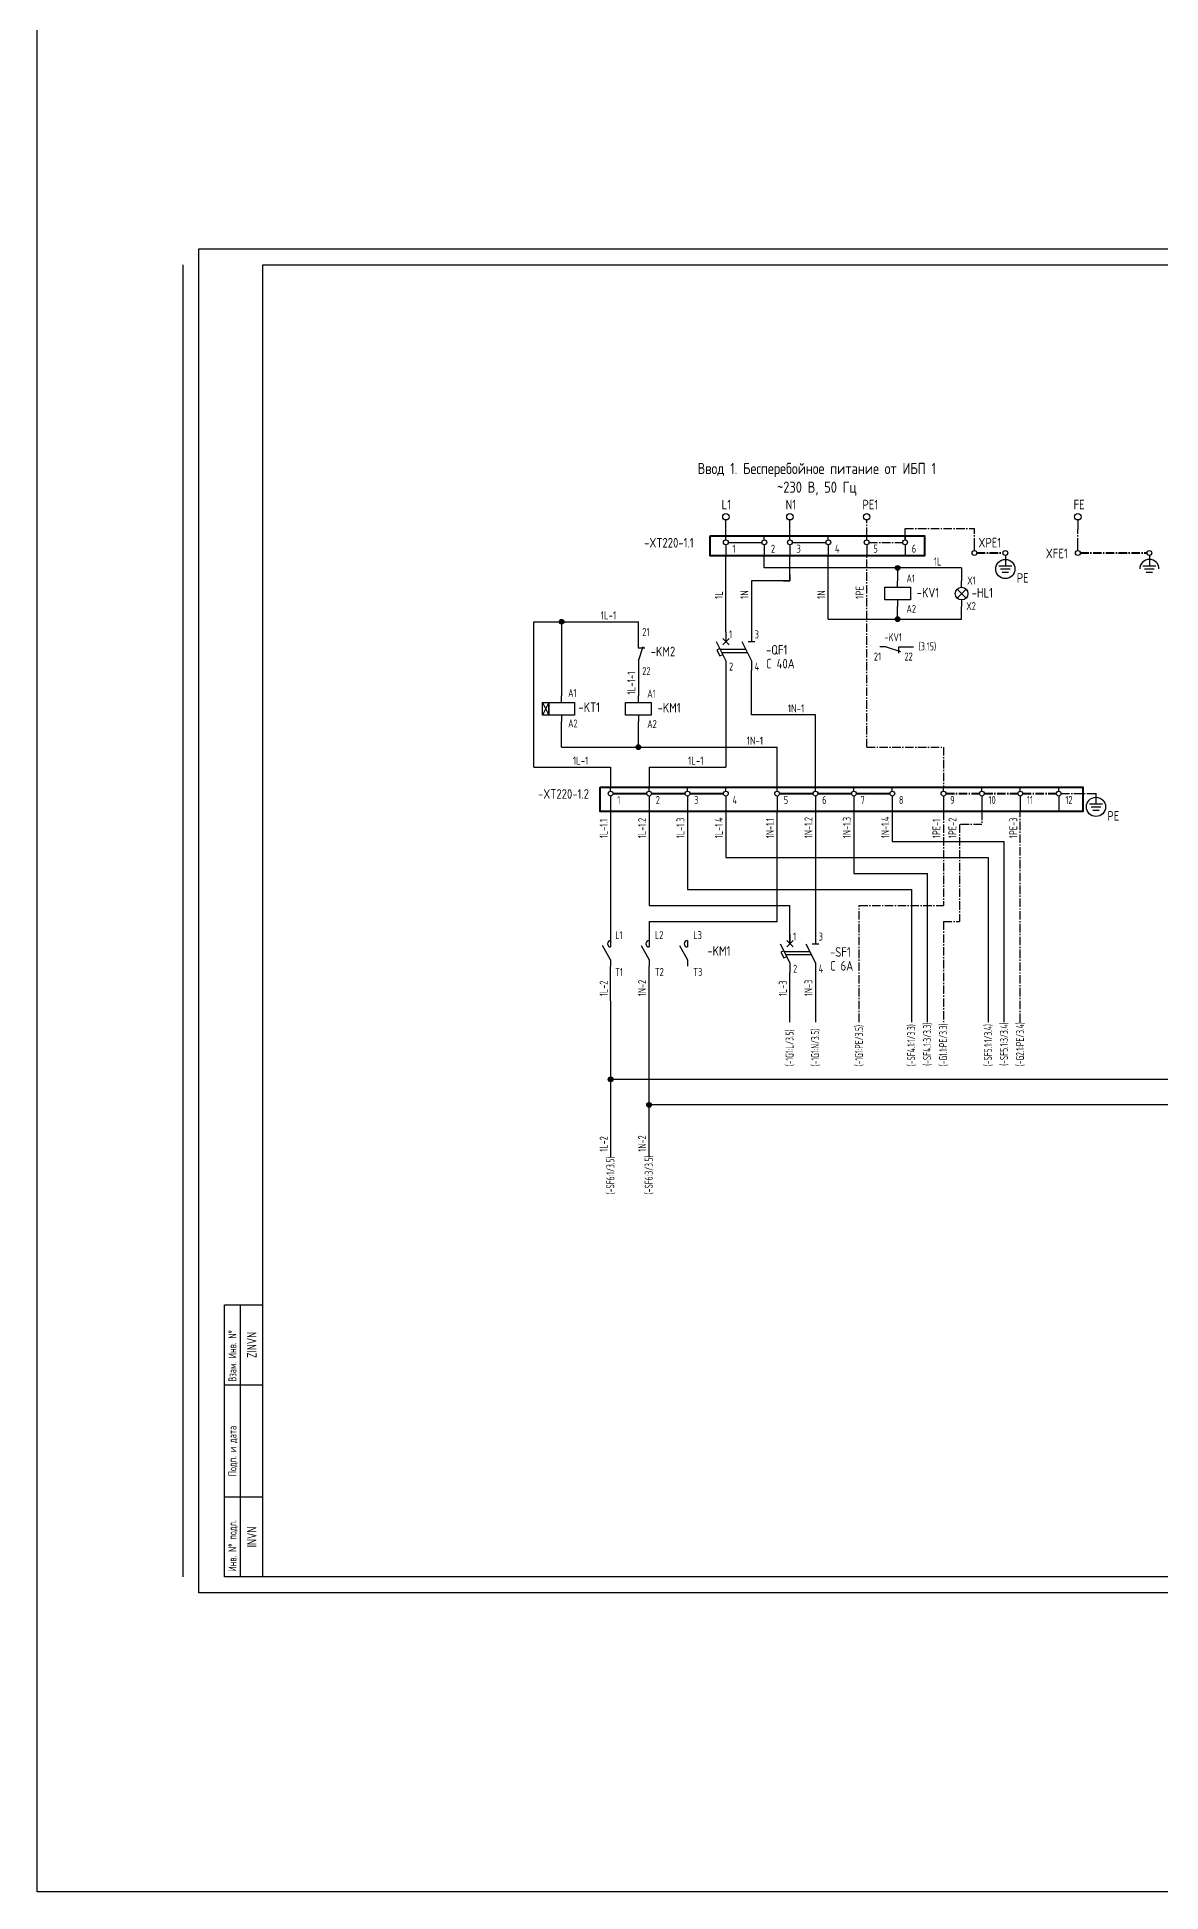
# Model space of a CAD drawing. Header units: millimetres. Extents: x 1235 to 19908, y 833 to 4314.
# Drawn here: x 1235 to 1587, y 1373 to 1953 of the extents above; entities that cross this region are included whole.
import ezdxf
from ezdxf.enums import TextEntityAlignment as Align

# ---------------------------------------------------------------- set-up
doc = ezdxf.new("R2010")
doc.units = ezdxf.units.MM
doc.set_wipeout_variables(frame=1)
doc.linetypes.add('EPL_DASHLONGDOT', pattern=[1, 0.66, -0.12, 0.1, -0.12])
doc.layers.add('EPLAN108', color=5, linetype='Continuous', lineweight=30)
doc.layers.add('КИА_МАРКИРОВКА', color=2, linetype='Continuous')
doc.layers.add('КИА_НАКЛЕЙКИ', color=1, linetype='Continuous')
doc.styles.add('GOST 2.304 type A', font='')
doc.styles.add('GOST-A 3-1', font='', dxfattribs={"height": 3})
doc.styles.add('GOSTA-2.5-1', font='', dxfattribs={"width": 0.9, "height": 2.5})
doc.styles.add('ROMANS0-70', font='romans.shx', dxfattribs={"width": 0.7})
doc.styles.get('GOST 2.304 type A').set_extended_font_data('GOST 2.304 type A')
doc.styles.get('GOST-A 3-1').set_extended_font_data('GOST type A')
doc.styles.get('GOSTA-2.5-1').set_extended_font_data('GOST Type AU')

# ---------------------------------------------------------------- blocks, each defined once
blk = doc.blocks.new('A$C5C8D51D3')
at = {"lineweight": 25}
for p, q in [((4, 6), (4, 8)), ((4, 2), (4, 0))]:
    blk.add_line(p, q, dxfattribs=at)
blk.add_lwpolyline([(0, 6), (8, 6), (8, 2), (0, 2)], close=True, dxfattribs=at)
blk = doc.blocks.new('A$C1AB80E3A')
at = {"color": 0, "lineweight": 25}
for p, q in [((1.98, 5.98), (1.98, 8)), ((0.58, 2.6), (3.38, 5.4)), ((0.58, 5.4), (3.38, 2.6)), ((1.98, 2.02), (1.98, 0))]:
    blk.add_line(p, q, dxfattribs=at)
blk.add_circle((1.98, 4), 1.98, dxfattribs=at)
blk = doc.blocks.new('A$C2EC3666A')
h = blk.add_hatch(color=7)
h.dxf.hatch_style = 1
edge = h.paths.add_edge_path()
edge.add_arc((0, 0), 0.75, 0, 360)
at = {"color": 0}
blk.add_circle((0, 0), 0.75, dxfattribs=at)
blk = doc.blocks.new('A$C23632394')
at = {"lineweight": 25}
for p, q in [((2, 6), (0, 2)), ((0, 6), (2, 2)), ((6, 6), (6, 8)), ((6, 2), (6, 0))]:
    blk.add_line(p, q, dxfattribs=at)
for points in [[(0, 6), (2, 6), (2, 2), (0, 2)], [(2, 6), (10, 6), (10, 2), (2, 2)]]:
    blk.add_lwpolyline(points, close=True, dxfattribs=at)
blk = doc.blocks.new('A$C5C167954')
at = {"color": 0}
for p, q in [((0.75, 2.75), (0.75, 4)), ((0.75, 1.25), (0.75, 0))]:
    blk.add_line(p, q, dxfattribs=at)
blk.add_wipeout([(0.75, 2.75), (0.81, 2.75), (0.86, 2.74), (0.92, 2.73), (0.97, 2.72), (1.01, 2.7), (1.04, 2.69), (1.09, 2.67), (1.13, 2.65), (1.21, 2.6), (1.26, 2.55), (1.31, 2.5), (1.38, 2.41), (1.41, 2.35), (1.43, 2.31), (1.46, 2.23), (1.48, 2.18), (1.5, 2.08), (1.5, 2), (1.5, 1.94), (1.49, 1.87), (1.47, 1.8), (1.45, 1.73), (1.43, 1.69), (1.41, 1.64), (1.38, 1.59), (1.34, 1.54), (1.32, 1.51), (1.29, 1.48), (1.25, 1.44), (1.2, 1.4), (1.16, 1.37), (1.11, 1.34), (1.05, 1.31), (0.98, 1.28), (0.91, 1.27), (0.83, 1.25), (0.8, 1.25), (0.75, 1.25), (0.69, 1.25), (0.57, 1.27), (0.5, 1.29), (0.43, 1.32), (0.36, 1.36), (0.28, 1.42), (0.24, 1.45), (0.18, 1.51), (0.13, 1.57), (0.09, 1.64), (0.07, 1.69), (0.04, 1.75), (0.03, 1.79), (0.02, 1.84), (0.01, 1.9), (0, 1.96), (0, 2.02), (0, 2.08), (0.01, 2.13), (0.03, 2.2), (0.04, 2.25), (0.06, 2.3), (0.1, 2.37), (0.13, 2.42), (0.18, 2.49), (0.23, 2.55), (0.29, 2.6), (0.34, 2.63), (0.39, 2.66), (0.44, 2.68), (0.49, 2.7), (0.54, 2.72), (0.62, 2.74), (0.71, 2.75)], dxfattribs=at)
blk.add_circle((0.75, 2), 0.75, dxfattribs=at)
blk = doc.blocks.new('A$C2D160E4F')
at = {"color": 0}
for p, q in [((1, 6.31), (5, 6.31)), ((3, 9.56), (3, 8.31)), ((3, 8.31), (3, 6.31)), ((1.5, 5.31), (4.5, 5.31)), ((2, 4.31), (4, 4.31))]:
    blk.add_line(p, q, dxfattribs=at)
blk.add_circle((3, 5.31), 3, dxfattribs=at)
at = {"style": 'GOST-A 3-1'}
blk.add_text('PE', height=3, dxfattribs=at).set_placement((6.57, 1))
blk = doc.blocks.new('A$C14F311A8')
at = {"color": 30, "lineweight": 40, "ltscale": 4}
for p, q in [((4.03, 9.47), (14.53, 9.47)), ((16.03, 9.47), (26.53, 9.47)), ((28.03, 9.47), (38.53, 9.47))]:
    blk.add_line(p, q, dxfattribs=at)
at = {"color": 5, "lineweight": 40, "ltscale": 8}
for p, q in [((56.03, 9.47), (66.53, 9.47)), ((68.03, 9.47), (78.53, 9.47)), ((80.03, 9.47), (90.53, 9.47))]:
    blk.add_line(p, q, dxfattribs=at)
at = {"color": 3, "linetype": 'EPL_DASHLONGDOT', "lineweight": 40, "ltscale": 4}
blk.add_line((108.03, 9.47), (118.53, 9.47), dxfattribs=at)
at = {"color": 3, "linetype": 'EPL_DASHLONGDOT', "lineweight": 25, "ltscale": 4}
blk.add_line((144.02, 9.55), (154.92, 9.55), dxfattribs=at)
at = {"color": 0}
blk.add_blockref('A$C2D160E4F', (151.92, 0), dxfattribs=at)
for p in [(2.53, 7.47), (14.53, 7.47), (26.53, 7.47), (38.53, 7.47), (54.53, 7.47), (66.53, 7.47), (78.53, 7.47), (90.53, 7.47), (106.53, 7.47), (118.53, 7.47)]:
    blk.add_blockref('A$C5C167954', p, dxfattribs=at)
for p, q in [((3.28, 7.47), (3.28, 3.84)), ((15.28, 7.47), (15.28, 3.84)), ((27.28, 7.47), (27.28, 3.84)), ((39.28, 7.47), (39.28, 3.84)), ((55.28, 7.47), (55.28, 3.84)), ((67.28, 7.47), (67.28, 3.84)), ((79.28, 7.47), (79.28, 3.84)), ((91.28, 7.47), (91.28, 3.84)), ((107.28, 7.47), (107.28, 3.84)), ((119.28, 7.47), (119.28, 3.84))]:
    blk.add_line(p, q, dxfattribs=at)
at = {"color": 3, "linetype": 'EPL_DASHLONGDOT', "lineweight": 40, "ltscale": 4}
blk.add_line((120.03, 9.47), (130.53, 9.47), dxfattribs=at)
at = {"color": 0, "lineweight": 40}
blk.add_lwpolyline([(0, 11.47), (150.85, 11.47), (150.85, 3.84), (0, 3.84)], close=True, dxfattribs=at)
at = {"style": 'GOSTA-2.5-1', "width": 0.9}
for s, p in [('1', (5.37, 6.23)), ('2', (17.37, 6.23)), ('3', (29.37, 6.23)), ('4', (41.37, 6.23)), ('5', (57.37, 6.23)), ('6', (69.37, 6.23)), ('7', (81.37, 6.23)), ('8', (93.37, 6.23)), ('9', (109.37, 6.23)), ('10', (121.37, 6.23))]:
    blk.add_text(s, height=2.5, dxfattribs=at).set_placement(p)
at = {"color": 0}
blk.add_blockref('A$C5C167954', (130.53, 7.47), dxfattribs=at)
blk.add_line((131.28, 7.47), (131.28, 3.84), dxfattribs=at)
at = {"color": 3, "linetype": 'EPL_DASHLONGDOT', "lineweight": 40, "ltscale": 4}
blk.add_line((132.03, 9.47), (142.53, 9.47), dxfattribs=at)
at = {"style": 'GOSTA-2.5-1', "width": 0.9}
blk.add_text('11', height=2.5, dxfattribs=at).set_placement((133.37, 6.23))
at = {"color": 0}
blk.add_blockref('A$C5C167954', (142.53, 7.47), dxfattribs=at)
blk.add_line((143.28, 7.47), (143.28, 3.84), dxfattribs=at)
at = {"style": 'GOSTA-2.5-1', "width": 0.9}
blk.add_text('12', height=2.5, dxfattribs=at).set_placement((145.37, 6.23))
blk = doc.blocks.new('A$C11D95457')
at = {"lineweight": 25, "ltscale": 4}
for p, q in [((3, 12), (3, 9)), ((11, 12), (11, 9)), ((0, 9), (3, 3)), ((9.25, 6.5), (1.25, 6.5)), ((2, 10), (4, 8)), ((4, 10), (2, 8)), ((8, 9), (11, 3)), ((9.75, 5.5), (1.75, 5.5)), ((3, 3), (3, 0)), ((11, 3), (11, 0))]:
    blk.add_line(p, q, dxfattribs=at)
at = {"lineweight": 25}
blk.add_line((10, 9), (12, 9), dxfattribs=at)
at = {"lineweight": 25, "ltscale": 4}
blk.add_lwpolyline([(1.11, 4.55), (2, 5), (1.11, 6.79), (0.21, 6.34)], close=True, dxfattribs=at)
blk = doc.blocks.new('A$C3D920043')
at = {"lineweight": 25}
for p, q in [((2, 2), (0, 2)), ((2, 2), (6.5, 0.5)), ((6, 0), (6, 2)), ((6, 2), (8, 2))]:
    blk.add_line(p, q, dxfattribs=at)

msp = doc.modelspace()

# ---------------------------------------------------------------- linework, layer by layer
for p, q in [((1286, 1886.39), (1880, 1886.39)), ((1286, 1466.39), (1286, 1886.39)), ((1281, 1881.39), (1281, 1471.39)), ((1306, 1881.39), (1875, 1881.39)), ((1306, 1471.39), (1306, 1881.39)), ((1294, 1471.39), (1294, 1556.39)), ((1294, 1556.39), (1306, 1556.39)), ((1299, 1471.39), (1299, 1556.39)), ((1294, 1531.39), (1306, 1531.39)), ((1294, 1496.39), (1306, 1496.39)), ((1299, 1496.39), (1306, 1496.39)), ((1306, 1471.39), (1294, 1471.39)), ((1875, 1471.39), (1306, 1471.39)), ((1880, 1466.39), (1286, 1466.39))]:
    msp.add_line(p, q)
at = {"color": 30, "lineweight": 25, "ltscale": 4}
for p, q in [((1450.65, 1796.69), (1450.65, 1801.69)), ((1451.4, 1794.69), (1461.9, 1794.69)), ((1450.65, 1766.69), (1450.65, 1790.52)), ((1462.65, 1786.69), (1462.65, 1790.52)), ((1524.31, 1786.69), (1462.65, 1786.69)), ((1504.31, 1786.69), (1504.31, 1782.69)), ((1524.31, 1786.69), (1524.31, 1782.69)), ((1390.65, 1769.87), (1423.31, 1769.87)), ((1390.65, 1724.46), (1390.65, 1769.87)), ((1399.31, 1769.87), (1399.31, 1746.69)), ((1423.31, 1763.62), (1423.31, 1769.87)), ((1423.31, 1755.62), (1423.31, 1746.69)), ((1450.65, 1754.69), (1450.65, 1724.46)), ((1390.65, 1724.46), (1414.65, 1724.46)), ((1426.65, 1724.46), (1450.65, 1724.46)), ((1426.65, 1724.46), (1426.65, 1718.18)), ((1414.65, 1710.55), (1414.65, 1670.26)), ((1450.65, 1696.2), (1532.65, 1696.2)), ((1532.65, 1696.2), (1532.65, 1644.8)), ((1426.65, 1681.2), (1470.65, 1681.2)), ((1438.65, 1686.2), (1508.65, 1686.2)), ((1470.65, 1669.26), (1470.65, 1681.2)), ((1508.65, 1686.2), (1508.65, 1644.8)), ((1414.65, 1651.42), (1414.65, 1662.26)), ((1470.65, 1644.8), (1470.65, 1660.26)), ((1414.65, 1651.42), (1414.65, 1602.57)), ((1659.32, 1626.89), (1414.65, 1626.89))]:
    msp.add_line(p, q, dxfattribs=at)
at = {"color": 5, "lineweight": 25, "ltscale": 8}
for p, q in [((1470.65, 1796.69), (1470.65, 1801.69)), ((1471.4, 1794.69), (1481.9, 1794.69)), ((1470.65, 1782.69), (1470.65, 1790.52)), ((1482.65, 1770.69), (1482.65, 1790.52)), ((1470.65, 1782.69), (1458.65, 1782.69)), ((1458.65, 1782.69), (1458.65, 1766.69)), ((1468.65, 1782.69), (1470.65, 1782.69)), ((1470.65, 1784.69), (1470.65, 1782.69)), ((1504.31, 1770.69), (1504.31, 1774.69)), ((1524.31, 1770.69), (1524.31, 1774.69)), ((1482.65, 1770.69), (1524.31, 1770.69)), ((1458.65, 1740.79), (1458.65, 1754.69)), ((1478.65, 1740.79), (1458.65, 1740.79)), ((1399.31, 1730.69), (1399.31, 1738.69)), ((1423.31, 1730.69), (1423.31, 1738.69)), ((1399.31, 1730.69), (1423.31, 1730.69)), ((1425.31, 1730.69), (1466.65, 1730.69)), ((1466.65, 1676.2), (1466.65, 1710.55)), ((1478.65, 1710.55), (1478.65, 1671.44)), ((1502.65, 1701.2), (1537.65, 1701.2)), ((1537.65, 1644.8), (1537.65, 1701.2)), ((1490.65, 1691.2), (1513.65, 1691.2)), ((1513.65, 1644.8), (1513.65, 1691.2)), ((1426.65, 1676.2), (1466.65, 1676.2)), ((1426.65, 1676.2), (1426.65, 1670.26)), ((1426.65, 1602.57), (1426.65, 1662.26)), ((1478.65, 1660.26), (1478.65, 1644.8)), ((1671.32, 1619.01), (1426.65, 1618.88))]:
    msp.add_line(p, q, dxfattribs=at)
at = {"color": 3, "linetype": 'EPL_DASHLONGDOT', "lineweight": 25, "ltscale": 4}
for p, q in [((1494.65, 1796.69), (1494.65, 1801.69)), ((1506.65, 1796.69), (1506.65, 1799.02)), ((1506.65, 1799.02), (1528.32, 1799.02)), ((1528.32, 1793.37), (1528.32, 1799.02)), ((1495.4, 1794.69), (1505.9, 1794.69)), ((1494.65, 1730.69), (1494.65, 1790.52)), ((1494.65, 1730.69), (1518.65, 1730.69)), ((1518.65, 1730.69), (1518.65, 1718.18)), ((1518.65, 1710.55), (1518.65, 1681.2)), ((1492.33, 1644.8), (1492.33, 1681.2)), ((1492.33, 1681.2), (1518.65, 1681.2)), ((1518.65, 1676.2), (1523.65, 1676.2)), ((1518.65, 1676.2), (1518.65, 1644.8))]:
    msp.add_line(p, q, dxfattribs=at)
at = {"color": 7, "linetype": 'Continuous', "lineweight": 25, "ltscale": 4}
msp.add_line((1560.63, 1801.69), (1560.63, 1798.69), dxfattribs=at)
at = {"color": 6, "linetype": 'EPL_DASHLONGDOT', "lineweight": 25, "ltscale": 4}
msp.add_line((1560.63, 1793.37), (1560.63, 1798.69), dxfattribs=at)
at = {"color": 0}
for p, q in [((1450.65, 1795.44), (1450.65, 1796.69)), ((1450.65, 1793.94), (1450.65, 1790.52)), ((1462.65, 1795.44), (1462.65, 1796.69)), ((1462.65, 1793.94), (1462.65, 1790.52)), ((1470.65, 1795.44), (1470.65, 1796.69)), ((1470.65, 1796.69), (1498.35, 1796.69)), ((1470.65, 1793.94), (1470.65, 1790.52)), ((1482.65, 1795.44), (1482.65, 1796.69)), ((1482.65, 1793.94), (1482.65, 1790.52)), ((1494.65, 1795.44), (1494.65, 1796.69)), ((1494.65, 1793.94), (1494.65, 1790.52)), ((1506.65, 1795.44), (1506.65, 1796.69)), ((1506.65, 1796.69), (1506.65, 1795.44)), ((1506.65, 1793.94), (1506.65, 1790.52)), ((1528.32, 1792.12), (1528.32, 1793.37)), ((1560.63, 1792.12), (1560.63, 1793.37)), ((1580.98, 1787.37), (1584.98, 1787.37)), ((1581.48, 1786.37), (1584.48, 1786.37)), ((1581.98, 1785.37), (1583.98, 1785.37)), ((1582.98, 1790.62), (1582.98, 1789.37)), ((1582.98, 1789.37), (1582.98, 1787.37)), ((1414.65, 1670.26), (1414.65, 1668.26)), ((1426.65, 1670.26), (1426.65, 1668.26)), ((1438.64, 1670.26), (1438.64, 1668.26)), ((1414.65, 1664.26), (1412.15, 1668.76)), ((1414.65, 1664.26), (1414.65, 1662.26)), ((1424.15, 1668.76), (1426.65, 1664.26)), ((1426.65, 1664.26), (1426.65, 1662.26)), ((1436.14, 1668.76), (1438.65, 1664.26)), ((1438.65, 1664.26), (1438.65, 1662.26))]:
    msp.add_line(p, q, dxfattribs=at)
at = {"color": 3, "linetype": 'EPL_DASHLONGDOT', "lineweight": 40, "ltscale": 4}
msp.add_line((1529.07, 1791.37), (1537.23, 1791.37), dxfattribs=at)
at = {"color": 6, "linetype": 'EPL_DASHLONGDOT', "lineweight": 40, "ltscale": 4}
msp.add_line((1561.38, 1791.37), (1582.23, 1791.37), dxfattribs=at)
at = {"lineweight": 25}
for p, q in [((1500.74, 1762.04), (1498.75, 1762.04)), ((1500.74, 1762.04), (1505.24, 1760.54)), ((1504.74, 1760.04), (1504.74, 1762.04)), ((1504.74, 1762.04), (1506.74, 1762.04)), ((1506.74, 1762.04), (1509.26, 1762.04))]:
    msp.add_line(p, q, dxfattribs=at)
at = {"color": 5, "linetype": 'Continuous', "lineweight": 25, "ltscale": 8}
msp.add_line((1421.31, 1730.69), (1425.31, 1730.69), dxfattribs=at)
at = {"color": 0, "lineweight": 40}
msp.add_lwpolyline([(1445.74, 1796.69), (1512.74, 1796.69), (1512.74, 1790.52), (1445.74, 1790.52)], close=True, dxfattribs=at)
at = {"color": 7, "linetype": 'Continuous', "lineweight": 25, "ltscale": 4}
for centre in [(1450.65, 1802.69), (1470.65, 1802.69), (1494.65, 1802.69), (1560.63, 1802.69)]:
    msp.add_circle(centre, 1, dxfattribs=at)
at = {"color": 0}
for centre in [(1450.65, 1794.69), (1462.65, 1794.69), (1470.65, 1794.69), (1482.65, 1794.69), (1494.65, 1794.69), (1506.65, 1794.69), (1528.32, 1791.37), (1537.98, 1791.37), (1560.63, 1791.37), (1582.98, 1791.37)]:
    msp.add_circle(centre, 0.75, dxfattribs=at)
for centre, radius, start, end in [((1582.98, 1786.37), 3, 0, 180), ((1414.65, 1669.26), 1, 90, 270), ((1426.65, 1669.26), 1, 90, 270), ((1438.64, 1669.26), 1, 90, 270)]:
    msp.add_arc(centre, radius, start, end, dxfattribs=at)

# ---------------------------------------------------------------- block references
for name, p in [('A$C2EC3666A', (1504.31, 1786.69)), ('A$C2D160E4F', (1534.98, 1781.06)), ('A$C5C8D51D3', (1500.31, 1774.69)), ('A$C1AB80E3A', (1522.33, 1774.69)), ('A$C2EC3666A', (1399.31, 1769.87)), ('A$C2EC3666A', (1504.31, 1770.69)), ('A$C11D95457', (1447.65, 1754.69)), ('A$C23632394', (1393.31, 1738.69)), ('A$C5C8D51D3', (1419.31, 1738.69)), ('A$C2EC3666A', (1423.31, 1730.69)), ('A$C11D95457', (1467.65, 1660.26)), ('A$C2EC3666A', (1414.65, 1626.89)), ('A$C2EC3666A', (1426.65, 1618.89))]:
    msp.add_blockref(name, p, dxfattribs=at)
at = {"rotation": 90}
msp.add_blockref('A$C3D920043', (1425.31, 1755.62), dxfattribs=at)

# ---------------------------------------------------------------- texts
at = {"style": 'GOST-A 3-1'}
for s, p in [('L1', (1449.33, 1805)), ('N1', (1469.33, 1805)), ('PE1', (1493.33, 1805)), ('FE', (1559.31, 1805))]:
    msp.add_text(s, height=3, dxfattribs=at).set_placement(p)
at = {"style": 'GOSTA-2.5-1'}
for s, width, p in [('1', 0.9, (1452.74, 1791.45)), ('2', 0.9, (1464.74, 1791.45)), ('3', 0.9, (1472.74, 1791.45)), ('4', 0.9, (1484.74, 1791.45)), ('5', 0.9, (1496.74, 1791.45)), ('6', 0.9, (1508.74, 1791.45)), ('1L', 0.9, (1515.68, 1787.45)), ('A1', 0.9, (1507.09, 1782.16)), ('X1', 0.9, (1526.06, 1781.5)), ('A2', 0.9, (1507.09, 1772.67)), ('X2', 0.9, (1525.77, 1773.53)), ('21', 0.9, (1424.53, 1765.43)), ('1', 0.9, (1451.65, 1764.69)), ('3', 0.9, (1459.65, 1764.69)), ('-KV1', 0.9, (1500.21, 1763.8)), ('(3.15)', 0.8, (1510.86, 1760.95)), ('2', 0.9, (1451.65, 1754.64)), ('4', 0.9, (1459.65, 1754.64)), ('21', 0.9, (1496.91, 1757.77)), ('22', 0.9, (1506.47, 1757.77)), ('22', 0.9, (1424.53, 1753.19)), ('A1', 0.9, (1401.36, 1746.35)), ('A1', 0.9, (1426.09, 1746.16)), ('A2', 0.9, (1401.36, 1736.85)), ('A2', 0.9, (1426.09, 1736.67)), ('L1', 0.9, (1416.08, 1670.7)), ('L2', 0.9, (1428.48, 1670.7)), ('L3', 0.9, (1440.48, 1670.7)), ('1', 0.9, (1471.65, 1670.26)), ('3', 0.9, (1479.65, 1670.26)), ('T1', 0.9, (1416.08, 1659.18)), ('T2', 0.9, (1428.48, 1659.18)), ('T3', 0.9, (1440.48, 1659.18)), ('2', 0.9, (1471.65, 1660.21)), ('4', 0.9, (1479.65, 1660.21))]:
    msp.add_text(s, height=2.5, dxfattribs=dict(at, width=width)).set_placement(p)
at = {"color": 7, "style": 'GOST-A 3-1'}
for s, p in [('C 40A', (1463.23, 1755.29)), ('C 6A', (1483.23, 1660.86))]:
    msp.add_text(s, height=3, dxfattribs=at).set_placement(p)
at = {"style": 'GOSTA-2.5-1', "width": 0.7}
for s, p in [('(-1G1:L/3.5)', (1471.79, 1630.97)), ('(-1G1:N/3.5)', (1479.79, 1630.97)), ('(-1G1:PE/3.5)', (1493.47, 1630.97)), ('(-SF4.1:1/3.3)', (1509.79, 1630.97)), ('(-SF4.1:3/3.3)', (1514.79, 1631.12)), ('(-G1.1:PE/3.3)', (1519.79, 1630.97)), ('(-SF5.1:1/3.4)', (1533.79, 1630.97)), ('(-SF5.1:3/3.4)', (1538.79, 1631.12)), ('(-G2.1:PE/3.4)', (1543.79, 1630.97)), ('(-SF6:1/3.5)', (1415.79, 1590.97)), ('(-SF6:3/3.5)', (1427.79, 1590.97))]:
    msp.add_text(s, height=2.5, rotation=90, dxfattribs=at).set_placement(p)
at = {"style": 'ROMANS0-70', "width": 0.7}
for s, p in [('Взам. Инв. N%%d', (1298.46, 1532.39)), ('Подп. и дата', (1298.46, 1502.86)), ('Инв. N%%d подл.', (1298.46, 1473.09))]:
    msp.add_text(s, height=2.5, rotation=90, dxfattribs=at).set_placement(p, align=Align.BOTTOM_LEFT)
at = {"style": 'ROMANS0-70', "width": 0.7, "flags": 12}
for tag, p in [('ZINVN', (1302.5, 1543.89)), ('INVN', (1302.5, 1483.89))]:
    msp.add_attdef(tag, text='', height=3, rotation=90, dxfattribs=at).set_placement(p, align=Align.MIDDLE_CENTER)
at = {"layer": 'EPLAN108', "color": 7, "insert": (1479.07, 1814.38), "char_height": 3.5, "attachment_point": 5, "style": 'GOST 2.304 type A'}
msp.add_mtext('Ввод 1. Бесперебойное питание от ИБП 1  \\P~230 B, 50 Гц', dxfattribs=at)
at = {"layer": 'КИА_МАРКИРОВКА', "style": 'GOSTA-2.5-1'}
for s, p in [('1N', (1457.7, 1776.97)), ('1N', (1481.7, 1776.97)), ('1PE', (1493.7, 1776.97)), ('1L', (1449.7, 1776.97)), ('1L-1-1', (1422.37, 1747.11))]:
    msp.add_text(s, height=2.5, rotation=90, dxfattribs=at).set_placement(p)
for s, p in [('1L-1', (1411.54, 1770.63)), ('1N-1', (1470.02, 1741.55)), ('1N-1', (1457.16, 1731.45)), ('1L-1', (1402.84, 1725.23)), ('1L-1', (1438.84, 1725.23))]:
    msp.add_text(s, height=2.5, dxfattribs=at).set_placement(p)
at = {"layer": 'КИА_МАРКИРОВКА', "style": 'GOSTA-2.5-1', "width": 0.9}
for s, p in [('1N-2', (1425.71, 1652.9)), ('1N-3', (1477.7, 1652.9)), ('1L-2', (1413.71, 1652.9)), ('1L-3', (1469.7, 1652.9)), ('1L-2', (1413.71, 1604.28)), ('1N-2', (1425.71, 1604.28))]:
    msp.add_text(s, height=2.5, rotation=90, dxfattribs=at).set_placement(p)
at = {"layer": 'КИА_НАКЛЕЙКИ', "style": 'GOST-A 3-1'}
for s, p in [('-XT220-1.1', (1425.11, 1793.06)), ('XPE1', (1529.57, 1793.1)), ('XFE1', (1550.62, 1789.73)), ('-KV1', (1510.3, 1777.49)), ('-HL1', (1527.43, 1777.44)), ('-KМ2', (1427.15, 1759.07)), ('-QF1', (1463.17, 1759.61)), ('-KT1', (1404.57, 1741.68)), ('-KM1', (1429.3, 1741.49)), ('-XT220-1.2', (1391.96, 1714.56)), ('-KM1', (1444.86, 1665.51)), ('-SF1', (1483.17, 1665.18))]:
    msp.add_text(s, height=3, dxfattribs=at).set_placement(p)

# ---------------------------------------------------------------- next in the draw order: block references
at = {"color": 0}
msp.add_blockref('A$C14F311A8', (1411.37, 1706.71), dxfattribs=at)

# ---------------------------------------------------------------- next in the draw order: linework, layer by layer
at = {"color": 5, "lineweight": 25, "ltscale": 8}
for p, q in [((1478.65, 1718.18), (1478.65, 1740.79)), ((1466.65, 1718.18), (1466.65, 1730.69)), ((1490.65, 1710.55), (1490.65, 1691.2)), ((1502.65, 1710.55), (1502.65, 1701.2))]:
    msp.add_line(p, q, dxfattribs=at)
at = {"color": 30, "lineweight": 25, "ltscale": 4}
for p, q in [((1414.65, 1724.46), (1414.65, 1718.18)), ((1426.65, 1710.55), (1426.65, 1681.2)), ((1438.65, 1710.55), (1438.65, 1686.2)), ((1450.65, 1710.55), (1450.65, 1696.2))]:
    msp.add_line(p, q, dxfattribs=at)
at = {"color": 3, "linetype": 'EPL_DASHLONGDOT', "lineweight": 25, "ltscale": 4}
for p, q in [((1530.65, 1710.55), (1530.65, 1706.54)), ((1542.65, 1644.8), (1542.65, 1710.55)), ((1523.65, 1706.54), (1523.65, 1676.2)), ((1530.65, 1706.54), (1523.65, 1706.54))]:
    msp.add_line(p, q, dxfattribs=at)
at = {"layer": 'EPLAN108', "color": 2}
msp.add_lwpolyline([(1235.43, 2532.19), (19799.49, 2532.19), (19799.49, 1372.97), (1235.43, 1372.97)], close=True, dxfattribs=at)

# ---------------------------------------------------------------- next in the draw order: texts
at = {"layer": 'КИА_МАРКИРОВКА', "style": 'GOSTA-2.5-1', "width": 0.9}
for s, p in [('1L-1.1', (1413.7, 1702.27)), ('1L-1.2', (1425.7, 1702.27)), ('1L-1.3', (1437.7, 1702.27)), ('1L-1.4', (1449.7, 1702.27)), ('1N-1.1', (1465.7, 1702.27)), ('1N-1.2', (1477.7, 1702.27)), ('1N-1.3', (1489.7, 1702.27)), ('1N-1.4', (1501.7, 1702.27)), ('1PE-1', (1517.7, 1702.27)), ('1PE-2', (1522.7, 1702.27)), ('1PE-3', (1541.7, 1702.27))]:
    msp.add_text(s, height=2.5, rotation=90, dxfattribs=at).set_placement(p)

doc.saveas('drawing.dxf')
